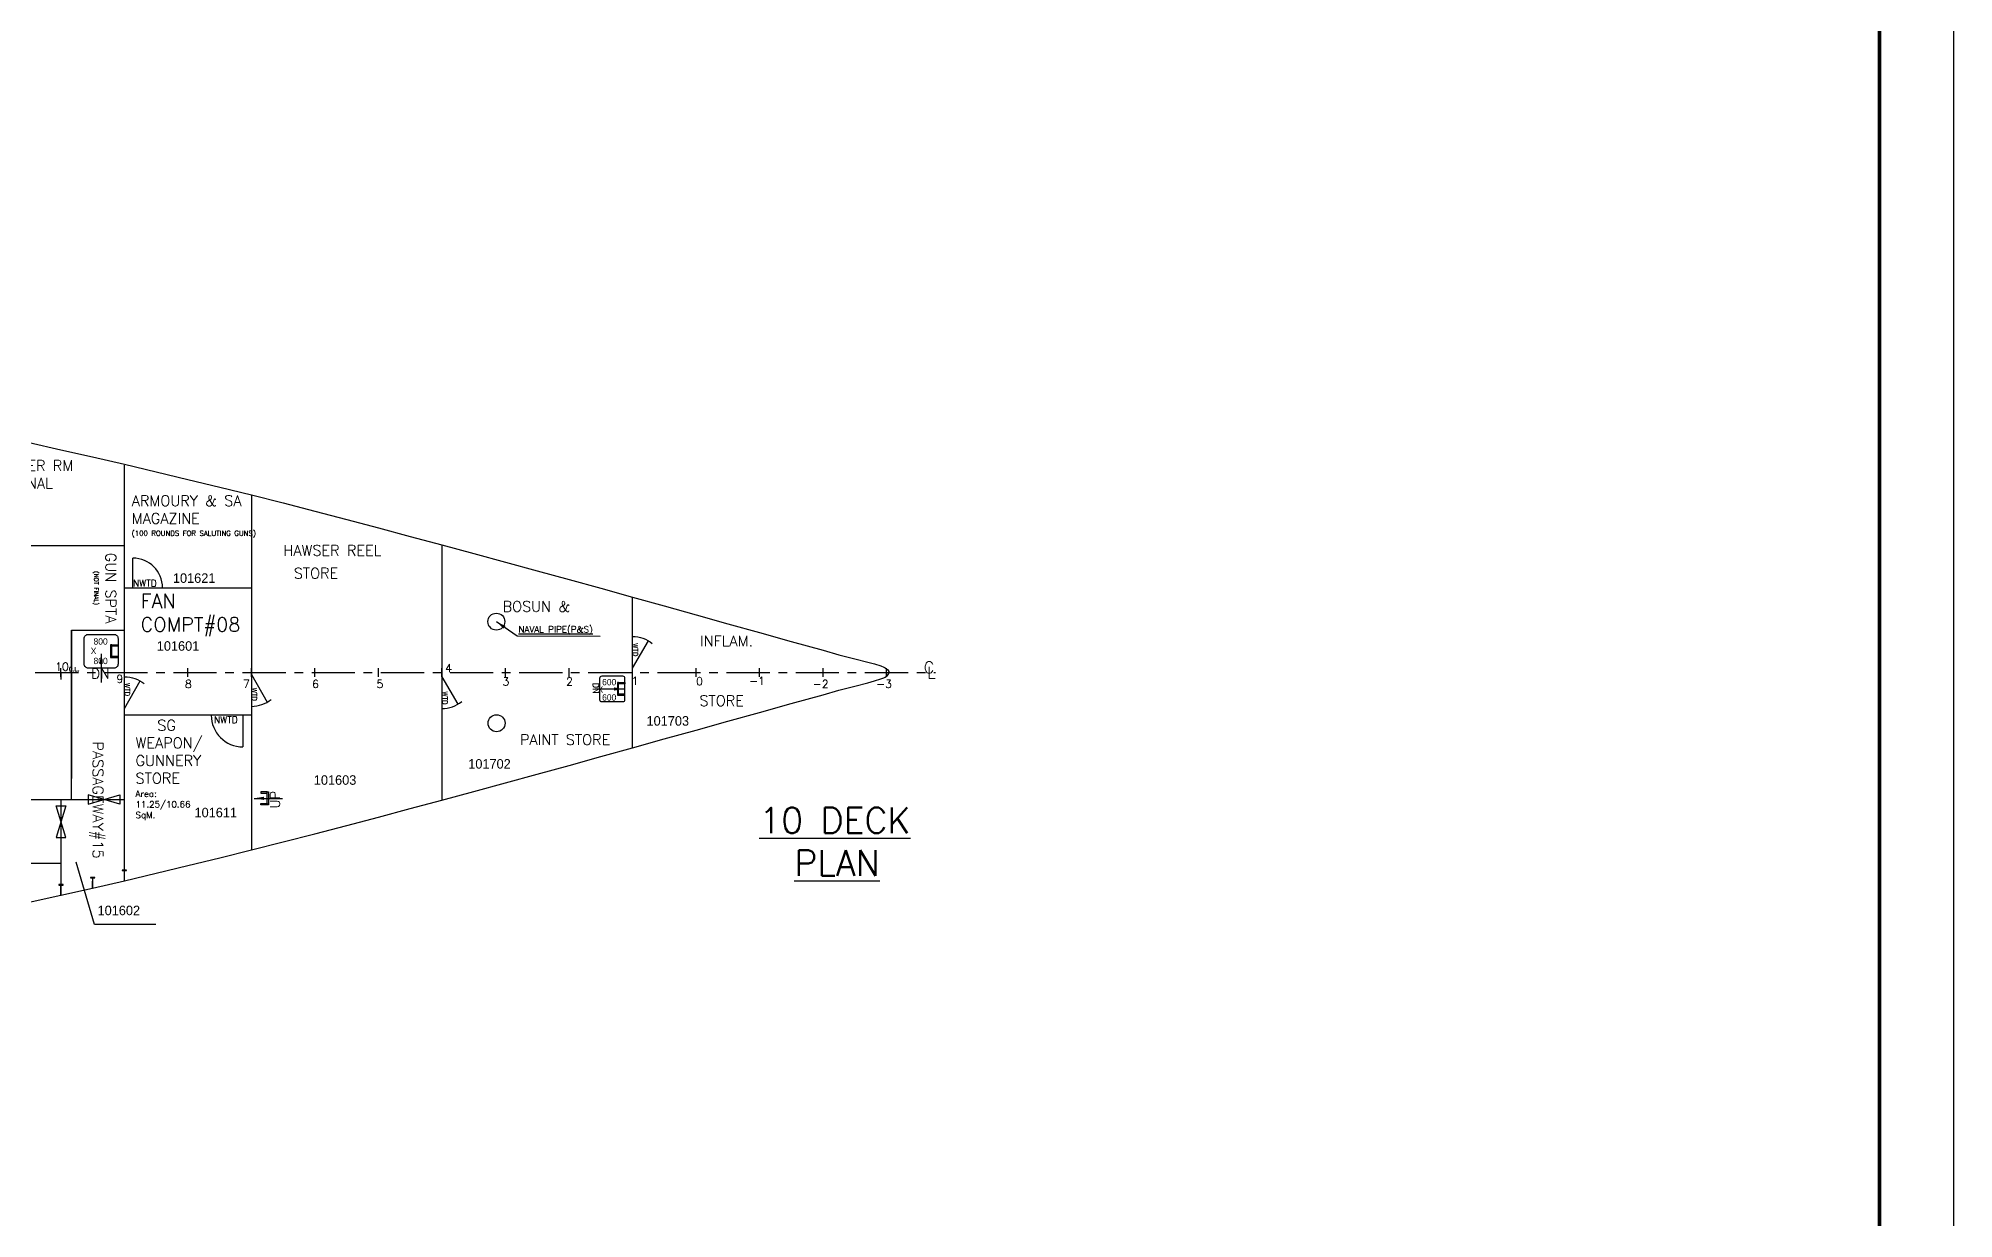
# Model space of a CAD drawing. Header units: inches. Extents: x -439515 to 171412, y -8673 to 415183.
# Drawn here: x 132628 to 171412, y 137278 to 161174 of the extents above; entities that cross this region are included whole.
import ezdxf
from ezdxf.enums import TextEntityAlignment as Align

# ---------------------------------------------------------------- set-up
doc = ezdxf.new("R2010")
doc.units = ezdxf.units.IN
doc.header["$LTSCALE"] = 700
doc.header["$MEASUREMENT"] = 0
doc.linetypes.add('CENTER', pattern=[2, 1.25, -0.25, 0.25, -0.25])
for name, color, linetype in [('00', 7, 'Continuous'), ('01', 7, 'Continuous'), ('1 DECK', 7, 'Continuous'), ('3 DECK', 7, 'Continuous'), ('COMPT.NOS', 4, 'Continuous'), ('COMPTNAME', 7, 'Continuous'), ('HATCH', 142, 'Continuous'), ('HATCHES', 7, 'Continuous'), ('UP-DOWN', 7, 'Continuous')]:
    doc.layers.add(name, color=color, linetype=linetype)
doc.styles.add('ROMANS', font='romans')
doc.styles.add('style1', font='romans.shx', dxfattribs={"height": 250})
doc.dimstyles.get("Standard").update_dxf_attribs({"dimtxt": 150.18, "dimasz": 200.18, "dimexe": 0.8, "dimexo": 0.625, "dimgap": 0.09, "dimtad": 0, "dimtih": 1, "dimtoh": 1, "dimdec": 0, "dimzin": 0, "dimdsep": 46, "dimtxsty": 'Standard', "dimcen": 8.09, "dimclrd": 40, "dimclre": 40, "dimadec": 0, "dimazin": 0, "dimtfac": 1, "dimtdec": 0, "dimtofl": 0, "dimtmove": 0, "dimatfit": 3, "dimfxl": 1, "dimtolj": 1, "dimtzin": 0, "dimarcsym": 0})

# ---------------------------------------------------------------- blocks, each defined once
blk = doc.blocks.new('WT DOORS')
at = {"color": 7}
blk.add_line((30323, -121880), (29948, -121230), dxfattribs=at)
at = {"linetype": 'ByBlock'}
blk.add_arc((30323, -121880), 750, 89.9395, 128.584, dxfattribs=at)
blk = doc.blocks.new('DRN', base_point=(41665, 6815))
at = {"linetype": 'Continuous'}
blk.add_line((41160, 6825), (41160, 7825), dxfattribs=at)
blk.add_arc((41160, 6825), 1000, 0, 90, dxfattribs=at)
blk = doc.blocks.new('H 600 X 600')
at = {"layer": 'HATCHES'}
for p, q in [((-300, 550), (-300, 50)), ((250, 600), (-250, 600)), ((300, 50), (300, 550)), ((-250, 0), (250, 0))]:
    blk.add_line(p, q, dxfattribs=at)
for centre, start, end in [((-250, 550), 90, 180), ((250, 550), 0, 90), ((-250, 50), 180, 270), ((250, 50), 270, 0)]:
    blk.add_arc(centre, 50, start, end, dxfattribs=at)
for s, p in [('600', (-240, 386)), ('  X', (-460, 210)), ('600', (-240, 24))]:
    blk.add_text(s, height=150, dxfattribs=at).set_placement(p)
blk = doc.blocks.new('fghghj')
at = {"color": 3, "linetype": 'Continuous'}
blk.add_lwpolyline([(318315, -37952), (318615, -37952), (318615, -37927), (318315, -37927)], close=True, dxfattribs=at)
at = {"layer": '00', "color": 3}
for points in [[(318345, -38102), (318345, -37952), (318315, -37952), (318315, -38102)], [(318585, -38102), (318585, -37952), (318615, -37952), (318615, -38102)]]:
    blk.add_lwpolyline(points, close=True, dxfattribs=at)
at = {"layer": '01', "color": 4, "linetype": 'ByBlock'}
blk.add_line((318615, -37927), (318615, -37927), dxfattribs=at)
blk.add_line((318615, -37927), (318615, -37927), dxfattribs=at)
blk = doc.blocks.new('H 800x800')
at = {"layer": 'HATCH'}
blk.add_lwpolyline([(51335, -32897), (51935, -32897, -0.414214), (52035, -32997), (52035, -33597, -0.414214), (51935, -33697), (51335, -33697, -0.414214), (51235, -33597), (51235, -32997, -0.414214)], format="xyb", close=True, dxfattribs=at)
at = {"layer": 'HATCHES'}
for s, p in [('800', (51455, -33139)), ('  X', (51277, -33364)), ('800', (51455, -33600))]:
    blk.add_text(s, height=150, dxfattribs=at).set_placement(p)
blk = doc.blocks.new('A$C4BFF05FE')
at = {"color": 3}
blk.add_lwpolyline([(-1189, 0), (0, 0), (0, 841), (-1189, 841)], close=True, dxfattribs=at)
at = {"color": 4, "const_width": 0.5}
blk.add_lwpolyline([(-1169, 10), (-10, 10), (-10, 831), (-1169, 831)], close=True, dxfattribs=at)

msp = doc.modelspace()

# ---------------------------------------------------------------- linework, layer by layer
for p, q in [((134371.4, 144120.3), (134371.4, 152534.4)), ((136943.5, 151929.8), (136943.5, 144741.9)), ((140801.7, 150918.4), (140801.7, 145753.3)), ((144659.9, 146810.6), (144659.9, 149861.1)), ((136943.5, 148250.1), (136943.5, 148421.6))]:
    msp.add_line(p, q)
at = {"color": 7}
for p, q in [((127298.1, 150908), (134371.4, 150908)), ((134371.4, 150050.6), (136943.5, 150050.6)), ((134371.4, 147478.5), (136943.5, 147478.5))]:
    msp.add_line(p, q, dxfattribs=at)
at = {"color": 4, "linetype": 'Continuous'}
msp.add_line((133085.3, 148250.1), (133085.3, 148421.6), dxfattribs=at)
at = {"color": 4}
for p, q in [((133085.3, 148250.1), (133085.3, 148421.6)), ((133085.3, 148335.9), (133085.3, 148194.4))]:
    msp.add_line(p, q, dxfattribs=at)
at = {"color": 5, "linetype": 'Continuous'}
for p, q in [((133085.3, 148250.1), (133085.3, 148421.6)), ((134371.4, 148250.1), (134371.4, 148421.6)), ((135657.5, 148250.1), (135657.5, 148421.6)), ((140801.7, 148250.1), (140801.7, 148421.6)), ((142087.8, 148250.1), (142087.8, 148421.6)), ((143373.8, 148250.1), (143373.8, 148421.6)), ((145946, 148250.1), (145946, 148421.6)), ((147232, 148250.1), (147232, 148421.6)), ((148518.1, 148250.1), (148518.1, 148421.6)), ((149804.2, 148250.1), (149804.2, 148421.6))]:
    msp.add_line(p, q, dxfattribs=at)
at = {"color": 5}
for p, q in [((133085.3, 148250.1), (133085.3, 148421.6)), ((133085.3, 148335.9), (133085.3, 148194.4)), ((134371.4, 148250.1), (134371.4, 148421.6)), ((135657.5, 148250.1), (135657.5, 148421.6)), ((138229.6, 148250.1), (138229.6, 148421.6)), ((139515.7, 148250.1), (139515.7, 148421.6)), ((140801.7, 148250.1), (140801.7, 148421.6)), ((142087.8, 148250.1), (142087.8, 148421.6)), ((143373.8, 148250.1), (143373.8, 148421.6)), ((144659.9, 148250.1), (144659.9, 148421.6)), ((144659.9, 148250.1), (144659.9, 148421.6)), ((145946, 148250.1), (145946, 148421.6)), ((147232, 148250.1), (147232, 148421.6)), ((148518.1, 148250.1), (148518.1, 148421.6))]:
    msp.add_line(p, q, dxfattribs=at)
at = {"linetype": 'Continuous'}
for p, q in [((136943.5, 148250.1), (136943.5, 148421.6)), ((138229.6, 148250.1), (138229.6, 148421.6)), ((139515.7, 148250.1), (139515.7, 148421.6))]:
    msp.add_line(p, q, dxfattribs=at)
at = {"color": 5, "linetype": 'CENTER'}
msp.add_lwpolyline([(13286.9, 148335.9), (107364.1, 148335.9), (150796.5, 148335.9)], dxfattribs=at)
at = {"color": 7}
for points in [[(134278.1, 145860.2), (134278.1, 145667.3), (133635.1, 145860.2), (133635.1, 145667.3), (134278.1, 145860.2)], [(132988.9, 145635), (133181.8, 145635), (132988.9, 144991.9), (133181.8, 144991.9), (132988.9, 145635)]]:
    msp.add_lwpolyline(points, dxfattribs=at)
at = {"color": 6}
msp.add_circle((141902.6, 149364.7), 171.5, dxfattribs=at)
at = {"color": 6, "ltscale": 0.8}
msp.add_circle((141907.7, 147307), 171.5, dxfattribs=at)
at = {"layer": '01', "color": 6, "linetype": 'ByBlock'}
for p, q in [((133299.7, 149193.2), (133299.7, 146192.4)), ((133299.7, 145763.7), (133299.7, 149193.2)), ((133299.7, 149193.2), (134371.4, 149193.2)), ((128798.5, 145763.7), (134371.4, 145763.7))]:
    msp.add_line(p, q, dxfattribs=at)
at = {"layer": '01', "linetype": 'ByBlock'}
for p, q in [((133299.7, 148335.9), (133299.7, 149193.2)), ((133085.3, 143826), (133085.3, 144042)), ((133728.4, 143971.6), (133728.4, 144107.9)), ((134371.4, 144120.3), (134371.4, 144256.7))]:
    msp.add_line(p, q, dxfattribs=at)
at = {"layer": '01', "color": 1, "linetype": 'ByBlock'}
for p, q in [((133085.3, 145763.7), (133085.3, 143874.5)), ((127298.6, 144477.7), (133085.3, 144477.7))]:
    msp.add_line(p, q, dxfattribs=at)
at = {"layer": '1 DECK'}
for points in [[(132442.3, 152988.6, 0), (133085.3, 152845.7, 0), (133728.4, 152700.2, 0), (134371.4, 152551.4, 0), (135014.4, 152399.8, 0), (135657.5, 152245.1, 0), (136300.5, 152087.6, 0), (136943.5, 151929.8, 0), (137586.6, 151767.1, 0), (138229.6, 151601.7, 0), (138872.6, 151433.6, 0), (139515.7, 151263.2, 0), (140158.7, 151091.2, 0), (140801.7, 150918.4, 0), (141444.7, 150744.8, 0), (142087.8, 150570.3, 0), (142730.8, 150394.5, 0), (143373.8, 150217.7, 0), (144016.9, 150040, 0), (144659.9, 149861.1, 0), (145302.9, 149681.8, 0), (145946, 149502.2, 0), (146589, 149322.1, 0), (147232, 149143.2, 0), (147875.1, 148963.6, 0), (148518.1, 148786, 0), (148838.6, 148696.1, 0), (148999.4, 148652.3, 0), (149161.1, 148610.1, 0), (149426.2, 148543.9, 0), (149557.2, 148508.2, 0), (149685.7, 148468, 0), (149746.4, 148444.7, 0), (149775.8, 148429.6, 0), (149804.2, 148410.5, 0), (149822.3, 148394.9, 0), (149837.8, 148377.1, 0), (149848.7, 148357.3, 0), (149851.7, 148346.8, 0), (149852.7, 148335.9, 0)], [(132442.3, 143683.1, 0), (133085.3, 143826, 0), (133728.4, 143971.6, 0), (134371.4, 144120.3, 0), (135014.4, 144271.9, 0), (135657.5, 144426.6, 0), (136300.5, 144584.2, 0), (136943.5, 144741.9, 0), (137586.6, 144904.6, 0), (138229.6, 145070, 0), (138872.6, 145238.1, 0), (139515.7, 145408.6, 0), (140158.7, 145580.5, 0), (140801.7, 145753.3, 0), (141444.7, 145927, 0), (142087.8, 146101.4, 0), (142730.8, 146277.2, 0), (143373.8, 146454.1, 0), (144016.9, 146631.7, 0), (144659.9, 146810.6, 0), (145302.9, 146990, 0), (145946, 147169.5, 0), (146589, 147349.6, 0), (147232, 147528.5, 0), (147875.1, 147708.1, 0), (148518.1, 147885.7, 0), (148838.6, 147975.6, 0), (148999.4, 148019.4, 0), (149161.1, 148061.6, 0), (149426.2, 148127.8, 0), (149557.2, 148163.6, 0), (149685.7, 148203.8, 0), (149746.4, 148227, 0), (149775.8, 148242.2, 0), (149804.2, 148261.2, 0), (149822.3, 148276.9, 0), (149837.8, 148294.7, 0), (149848.7, 148314.4, 0), (149851.7, 148324.9, 0), (149852.7, 148335.9, 0)]]:
    msp.add_polyline3d(points, dxfattribs=at)
at = {"layer": '3 DECK', "color": 4}
for points in [[(134374.8, 144121.1), (134374.8, 144326.1), (134399.2, 144326.1), (134414.3, 144326.1), (134414.3, 144336.4), (134399.1, 144336.4), (134328.5, 144336.4), (134328.5, 144326.1), (134368, 144326.1), (134368, 144119.5), (134374.8, 144121.1)], [(133088.7, 143826.7), (133088.7, 144031.7), (133113.1, 144031.7), (133128.2, 144031.7), (133128.2, 144042), (133113, 144042), (133042.4, 144042), (133042.4, 144031.7), (133081.9, 144031.7), (133081.9, 143825.2), (133088.7, 143826.7)], [(133731.8, 143972.4), (133731.8, 144177.3), (133756.2, 144177.3), (133771.2, 144177.3), (133771.2, 144187.6), (133756.1, 144187.6), (133685.5, 144187.6), (133685.5, 144177.3), (133724.9, 144177.3), (133724.9, 143970.8), (133731.8, 143972.4)]]:
    msp.add_lwpolyline(points, dxfattribs=at)
at = {"layer": 'COMPT.NOS', "color": 4, "linetype": 'ByBlock'}
for p, q in [((133763.3, 143231.3), (133395, 144496.5)), ((135006.4, 143231.3), (133763.3, 143231.3))]:
    msp.add_line(p, q, dxfattribs=at)

# ---------------------------------------------------------------- block references
at = {"linetype": 'ByBlock', "xscale": 150, "yscale": 150, "zscale": 150}
msp.add_blockref('A$C4BFF05FE', (171412, 117476.5), dxfattribs=at)
for name, p, xscale, yscale, zscale in [('DRN', (134846.4, 150044.8), 0.6001625000598868, 0.6001624999600753, 0.6001624999999999), ('H 800x800', (89629.5, 177312.8), 0.8573749999999999, 0.8573749999999999, 0.8573749999999999)]:
    msp.add_blockref(name, p, dxfattribs=dict(xscale=xscale, yscale=yscale, zscale=zscale))
at = {"color": 2, "xscale": -0.8573749999999999, "yscale": 0.8573749999999999, "zscale": 0.8573749999999999}
for p in [(170657.9, 252918.2), (160369.4, 252103.7)]:
    msp.add_blockref('WT DOORS', p, dxfattribs=at)
at = {"color": 5, "linetype": 'Continuous', "yscale": 0.8573749999999999, "zscale": 0.8573749999999999}
for p, xscale, rotation in [((101575.1, -124279.3), 0.8573749999999999, 90), ((111839.6, -125041.4), 0.8573749999999999, 90), ((169803.7, -127256.1), -0.8573749999999999, 270)]:
    msp.add_blockref('fghghj', p, dxfattribs=dict(at, xscale=xscale, rotation=rotation))
at = {"color": 2, "xscale": 0.8573749999999999, "yscale": 0.8573749999999999, "zscale": 0.8573749999999999, "rotation": 180}
for p in [(162941.5, 43796.4), (166799.7, 43753.5)]:
    msp.add_blockref('WT DOORS', p, dxfattribs=at)
at = {"color": 7, "xscale": 0.6430312499999998, "yscale": 0.6430312499999998, "zscale": 0.6430312499999998, "rotation": 180}
msp.add_blockref('DRN', (136446.8, 147478.5), dxfattribs=at)
at = {"layer": 'HATCHES', "color": 7, "xscale": 0.8573749999999999, "yscale": 0.8573749999999999, "zscale": 0.8573749999999999}
msp.add_blockref('H 600 X 600', (144250.1, 147745.1), dxfattribs=at)

# ---------------------------------------------------------------- texts
at = {"color": 7, "style": 'ROMANS'}
for p in [(134545.2, 150073, 0), (136184.9, 147312.2, 0)]:
    msp.add_text('NWTD', height=135.47, dxfattribs=at).set_placement(p)
for p in [(144668.6, 148927.7), (134380.1, 148123.5), (136952.3, 148025.7), (140810.5, 147951.5)]:
    msp.add_text('WTD', height=101.6, rotation=270, dxfattribs=at).set_placement(p)
at = {"style": 'ROMANS'}
for s, p in [('C', (150664.6, 148319.6)), ('L', (150712.9, 148215.1))]:
    msp.add_text(s, height=235.8, dxfattribs=at).set_placement(p, align=Align.CENTER)
at = {"color": 4, "style": 'ROMANS'}
msp.add_text('10', height=162.04, dxfattribs=at).set_placement((133106.3, 148372.3), align=Align.CENTER)
at = {"color": 7, "style": 'ROMANS'}
for s, height, p in [('10', 162.04, (133106.3, 148372.3)), ('9', 162, (134276.6, 148124.6)), ('8', 162, (135666.3, 148022.1)), ('7', 162, (136840.7, 148022.1)), ('6', 162, (138238.4, 148022.1)), ('5', 162, (139545.5, 148022.1)), ('4', 162, (140935.7, 148341.1)), ('3', 162, (142096.6, 148071.1)), ('2', 162, (143382.6, 148071.1)), ('1', 162, (144710.7, 148085.1)), ('0', 162, (146015.8, 148078.1)), ('-1', 162.04, (147182.6, 148085.1)), ('-2', 162.04, (148468.6, 148022.1)), ('-3', 162.04, (149754.7, 148022.1))]:
    msp.add_text(s, height=height, dxfattribs=at).set_placement(p, align=Align.CENTER)
at = {"style": 'ROMANS'}
msp.add_text('UP', height=192.05, rotation=90, dxfattribs=at).set_placement((137517.8, 145584.5))
at = {"insert": (133967.2, 150044.7), "char_height": 214.344, "width": 1994.826, "attachment_point": 5, "rotation": 270, "style": 'ROMANS'}
msp.add_mtext('GUN SPTA\\P{\\H0.4x;(NOT FINAL)}', dxfattribs=at)
at = {"insert": (142352, 149273.5), "char_height": 128.606, "width": 1773.207, "attachment_point": 1}
msp.add_mtext('{\\Fromans.shx|c0;\\LNAVAL PIPE(P&S)}', dxfattribs=at)
at = {"color": 3, "insert": (133247.1, 148445.6), "char_height": 85.738, "width": 284.363, "attachment_point": 1}
msp.add_mtext('{\\Fromans.shx|c0;C.L.}', dxfattribs=at)
at = {"linetype": 'Continuous', "insert": (147224.7, 145601.1), "char_height": 518.225, "width": 3945.422, "attachment_point": 1, "style": 'ROMANS'}
msp.add_mtext('{\\L10 DECK}\\P  {\\LPLAN}', dxfattribs=at)
at = {"layer": 'COMPT.NOS', "color": 4, "linetype": 'ByBlock', "char_height": 192.91, "width": 1570.243, "attachment_point": 1}
for s, insert in [('101621', (135353.1, 150342.8)), ('101601', (135026.8, 148968.6)), ('101703', (144943.4, 147451.4)), ('101603', (138206.6, 146254.8)), ('101702', (141333.5, 146581.9)), ('101611', (135790.8, 145596.7)), ('101602', (133827.5, 143614.5))]:
    msp.add_mtext(s, dxfattribs=dict(at, insert=insert))
at = {"layer": 'COMPTNAME', "style": 'style1'}
for s, height, p in [('HAWSER REEL', 214.344, (138582.7, 150807.6)), ('STORE', 214.34, (138250.5, 150345.2))]:
    msp.add_text(s, height=height, dxfattribs=at).set_placement(p, align=Align.MIDDLE)
for s, height, p in [('BOSUN &', 214.34, (143397.3, 149565.2)), ('INFLAM.', 214.34, (147100.7, 148865.8)), ('STORE ', 214.34, (147061.5, 147656.8)), ('PAINT STORE', 214.344, (144209, 146868))]:
    msp.add_text(s, height=height, dxfattribs=at).set_placement(p, align=Align.RIGHT)
msp.add_text('PASSAGEWAY#15', height=214.344, rotation=270, dxfattribs=at).set_placement((133729.1, 144569.7), align=Align.RIGHT)
at = {"layer": 'COMPTNAME'}
for s, insert, char_height, width, attachment_point, style in [('GUN POWER RM NOT FINAL', (132190.9, 152344.8), 214.344, 2858.831, 5, 'style1'), ('{\\Fromans.shx|c0;\\H1.333x;FAN COMPT#08}', (134699.1, 149926.6), 214.344, 1053.428, 1, 'style1'), ('{\\H0.6213x;   SG WEAPON/\\PGUNNERY STORE}\\P{\\H0.3728x;Area: 11.25/\\C3;10.66\\C256; \\C7;SqM.}', (134596.3, 147373.9), 345.015, 1598.567, 1, 'ROMANS')]:
    msp.add_mtext(s, dxfattribs=dict(at, insert=insert, char_height=char_height, width=width, attachment_point=attachment_point, style=style))
at = {"layer": 'COMPTNAME', "insert": (134519.7, 151919.8), "char_height": 102.885, "width": 2472.669, "attachment_point": 1}
msp.add_mtext('{\\Fromans.shx|c0;\\H2.083x;ARMOURY & SA MAGAZINE\\P\\H0.4801x;(100 ROUNDS FOR SALUTING GUNS)}', dxfattribs=at)
at = {"layer": 'UP-DOWN', "style": 'ROMANS'}
msp.add_text('DN', height=201.59, dxfattribs=at).set_placement((133696.9, 148213))
at = {"layer": 'UP-DOWN', "color": 7, "style": 'ROMANS'}
msp.add_text('DN', height=120.95, rotation=270, dxfattribs=at).set_placement((143856.1, 148129.7))

# ---------------------------------------------------------------- leaders
at = {"color": 3}
for points in [[(141902.6, 149364.7), (142325.8, 149074.7), (144005.6, 149073.1)], [(133899.8, 148710.4), (133899.8, 148132.8)], [(144484.1, 148001.1), (143906.5, 148001.1)], [(136997.2, 145787.7), (137574.9, 145787.7)]]:
    msp.add_leader(points, dimstyle='Standard', dxfattribs=at)

doc.saveas('drawing.dxf')
